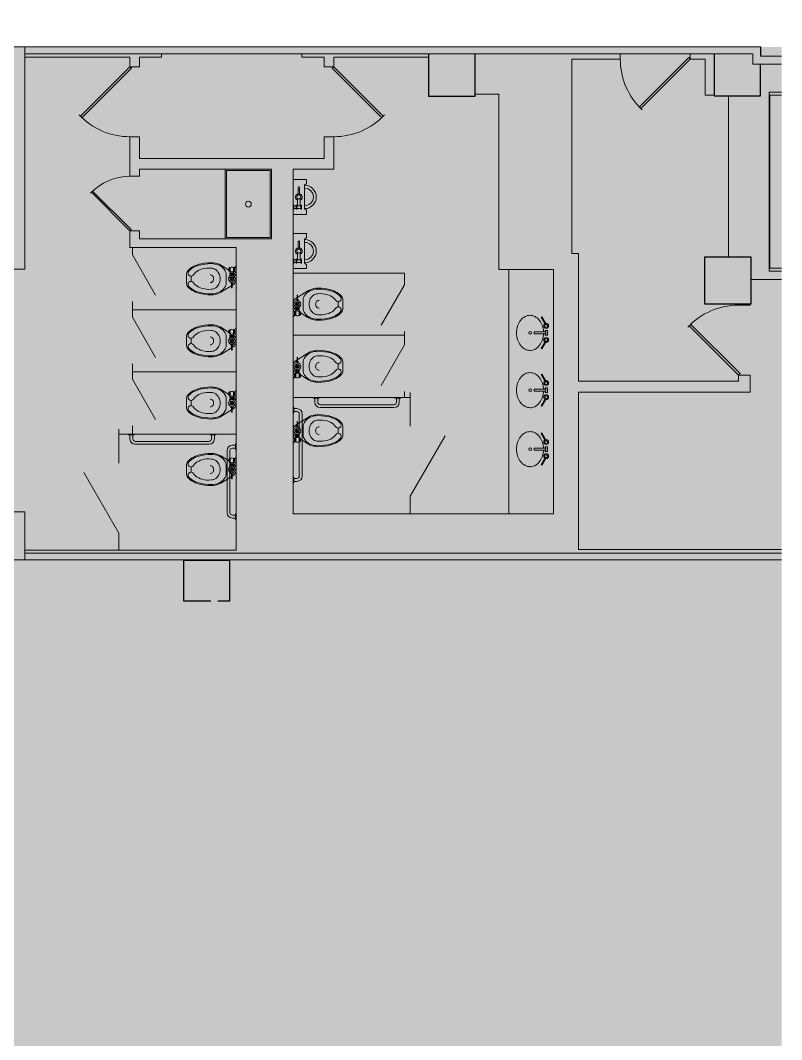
# Model space of a CAD drawing. Header units: inches. Extents: x -1427 to 2274, y -2183 to 260.
# Drawn here: x 269 to 661, y -1863 to -1338 of the extents above; entities that cross this region are included whole.
import ezdxf

# ---------------------------------------------------------------- set-up
doc = ezdxf.new("R2010")
doc.units = ezdxf.units.IN
doc.header["$MEASUREMENT"] = 0
for name, color, linetype, lineweight in [('8260 Willow Oaks_dwg', 8, 'Continuous', 9), ('8260 Willow Oaks_dwg _2_', 8, 'Continuous', 9), ('A-COLS', 52, 'Continuous', 13), ('A-DETL-GENF', 92, 'Continuous', 9), ('A-WALL', 113, 'Continuous', 13), ('A-WALL-PATT', 111, 'Continuous', 13), ('I-WALL', 2, 'Continuous', 9), ('LEVEL 07 BB', 7, 'Continuous', 9)]:
    doc.layers.add(name, color=color, linetype=linetype, lineweight=lineweight)

# ---------------------------------------------------------------- blocks, each defined once
blk = doc.blocks.new('8260 Willow Oaks_dwg_8260_7th Floor_ARCH_BB_dwg_TOILET-1PLN-2427408-07 DEMO-2472881-Reflected Ceiling Plan')
at = {"layer": 'LEVEL 07 BB'}
for p, q in [((1.12, 5.63), (0.66, 5.63)), ((1.27, 5.52), (1.27, 5)), ((3.37, 5.52), (3.37, 5)), ((3.69, 5.63), (3.49, 5.63)), ((8.77, 7.43), (7.96, 7.03)), ((9.65, 7.77), (8.81, 7.45)), ((10.68, 8.04), (9.7, 7.78)), ((11.74, 8.2), (10.73, 8.05)), ((12.79, 8.26), (11.78, 8.2)), ((14.56, 8.2), (12.83, 8.26)), ((16.3, 8.03), (14.6, 8.2)), ((18.03, 7.73), (16.33, 8.02)), ((0, 0.36), (0, -0.36)), ((1.38, 3.76), (0.63, 3.76)), ((1.12, 3.88), (0.66, 3.88)), ((1.12, 4.88), (0.75, 4.88)), ((1.12, 4.63), (0.75, 4.63)), ((1.27, 2.79), (1.14, 2.71)), ((1.27, 4.51), (1.27, 3.99)), ((1.38, 2.44), (1.38, 1.92)), ((2.25, 2.44), (2.25, 2.92)), ((3.6, 3.76), (3.11, 3.76)), ((3.11, 2.44), (3.11, 1.92)), ((3.37, 4.51), (3.37, 3.99)), ((3.86, 4.88), (3.49, 4.88)), ((3.86, 4.63), (3.49, 4.63)), ((3.69, 3.88), (3.49, 3.88)), ((23.27, 1.34), (23.27, -1.34)), ((25.69, 2), (25.69, -2)), ((2.13, -4.63), (2.13, -2.38)), ((2.36, -4.63), (2.36, -2.38)), ((8.77, -7.43), (7.96, -7.03)), ((9.65, -7.77), (8.81, -7.45)), ((10.68, -8.04), (9.7, -7.78)), ((11.74, -8.2), (10.73, -8.05)), ((12.79, -8.26), (11.78, -8.2)), ((14.56, -8.2), (12.83, -8.26)), ((16.3, -8.03), (14.6, -8.2)), ((18.03, -7.73), (16.33, -8.02))]:
    blk.add_line(p, q, dxfattribs=at)
at = {"layer": 'LEVEL 07 BB', "flags": 128}
for points in [[(0.49, 3.24), (0, 3.24), (0, 6.27), (0.49, 6.27)], [(1.38, 2.92), (1.38, 5.75), (0.63, 5.75)], [(3.6, 5.75), (3.11, 5.75), (3.11, 2.92)], [(7.9, 6.99), (7.15, 6.47), (3.84, 4.4)], [(3.23, 1.46), (3.23, 1.92), (1.27, 1.92), (1.27, 1.46)], [(13.4, -2), (13.05, -1.97), (12.73, -1.86), (12.42, -1.66), (12.16, -1.43), (11.93, -1.11), (11.78, -0.79), (11.67, -0.39), (11.64, -0.01), (11.67, 0.39), (11.78, 0.76), (11.93, 1.11), (12.16, 1.43), (12.42, 1.66), (12.73, 1.86), (13.05, 1.97), (13.4, 2)], [(7.9, -6.99), (7.15, -6.47), (1.14, -2.71)], [(2.85, -1.63), (2.85, -2.26), (1.64, -2.26), (1.64, -1.63)]]:
    blk.add_lwpolyline(points, dxfattribs=at)
for points in [[(20.83, 3.36), (20.11, 3.88), (19.27, 4.34), (18.41, 4.74), (17.48, 5.03), (16.39, 5.26), (15.24, 5.43), (14.11, 5.46), (12.82, 5.4), (12.24, 5.37), (11.67, 5.23), (11.12, 5), (10.57, 4.68), (10.08, 4.28), (9.62, 3.82), (9.22, 3.3), (8.9, 2.72), (8.64, 2.12), (8.47, 1.43), (8.32, 0.71), (8.3, -0.01), (8.32, -0.71), (8.47, -1.43), (8.64, -2.12), (8.9, -2.72), (9.22, -3.3), (9.62, -3.82), (10.08, -4.28), (10.57, -4.68), (11.12, -5), (11.67, -5.23), (12.24, -5.37), (12.82, -5.4), (14.11, -5.46), (15.24, -5.43), (16.39, -5.26), (17.48, -5.03), (18.41, -4.74), (19.27, -4.34), (20.11, -3.88), (20.83, -3.36), (21.43, -2.75), (21.98, -2.06), (22.41, -1.63), (22.96, -1.4), (23.27, -1.34), (23.56, -1.37), (23.85, -1.48), (24.14, -1.63), (24.37, -1.8), (24.57, -2.03), (24.69, -2.32), (24.77, -2.61), (24.77, -3.21), (24.54, -3.79), (23.94, -4.45), (23.25, -5.03), (22.5, -5.55), (21.72, -5.98), (20.48, -6.5), (19.24, -6.93), (17.95, -7.25), (16.25, -7.54), (14.55, -7.71), (12.82, -7.77), (11.81, -7.71), (10.8, -7.57), (9.82, -7.31), (8.99, -6.99), (8.18, -6.59), (7.43, -6.07), (6.77, -5.49), (6.22, -4.86), (5.73, -4.11), (5.44, -3.44), (5.27, -2.72), (5.19, -2), (5.19, 2), (5.27, 2.72), (5.44, 3.44), (5.73, 4.11), (6.22, 4.86), (6.77, 5.49), (7.43, 6.07), (8.18, 6.58), (8.99, 6.99), (9.82, 7.31), (10.8, 7.56), (11.81, 7.71), (12.82, 7.77), (14.55, 7.71), (16.25, 7.54), (17.95, 7.25), (19.24, 6.93), (20.48, 6.5), (21.72, 5.98), (22.5, 5.55), (23.25, 5.03), (23.94, 4.45), (24.54, 3.79), (24.77, 3.21), (24.77, 2.61), (24.69, 2.32), (24.57, 2.03), (24.37, 1.8), (24.14, 1.6), (23.85, 1.48), (23.56, 1.37), (23.27, 1.34), (22.96, 1.37), (22.41, 1.63), (21.98, 2.06), (21.43, 2.75)], [(1.27, 2.92), (1.27, 2.44), (3.23, 2.44), (3.23, 2.92)], [(3.11, 0.5), (3.11, -0.5), (2.25, -0.99), (1.38, -0.5), (1.38, 0.5), (2.25, 0.99)]]:
    blk.add_lwpolyline(points, close=True, dxfattribs=at)
at = {"layer": 'LEVEL 07 BB'}
for radius in [1.75, 1, 1, 0.342]:
    blk.add_circle((2.25, 0), radius, dxfattribs=at)
for centre, radius, start, end in [((-3.87, 4.75), 4.63, 340.9518, 19.1816), ((1.13, 5.5), 0.125, 8.121, 94.6236), ((2.25, 4.37), 1.62, 57.9207, 122.2727), ((3.49, 5.5), 0.125, 92.3462, 171.0544), ((1.74, 4.75), 2.12, 331.9954, 28.2508), ((14.84, -8.19), 16.24, 64.1556, 78.6488), ((17.89, -1.9), 9.25, 40.5133, 64.1928), ((3, 0.36), 3, 128.3918, 180), ((1.13, 5), 0.125, 264.6277, 0.3866), ((1.13, 4.5), 0.125, 4.5047, 94.9351), ((1.13, 4), 0.125, 264.9947, 356.2535), ((2.25, 5.12), 1.63, 237.5335, 302.2725), ((3.49, 5), 0.125, 179.5735, 267.2724), ((3.49, 4.5), 0.125, 92.5048, 175.033), ((3.49, 4), 0.125, 184.1317, 267.4594), ((22.46, 2), 3.24, 0.0542, 40.5871), ((3, -0.36), 3, 180, 231.6082), ((2, -2.38), 0.125, 1.3115, 95.9347), ((2.25, -4.63), 0.125, 179.869, 0.1386), ((2.5, -2.38), 0.125, 87.1853, 178.7499), ((17.89, 1.9), 9.25, 295.8096, 319.4909), ((22.46, -2), 3.24, 319.4248, 359.9615), ((14.84, 8.19), 16.24, 281.3518, 295.8458)]:
    blk.add_arc(centre, radius, start, end, dxfattribs=at)
blk = doc.blocks.new('8260 Willow Oaks_dwg_8260_7th Floor_ARCH_BB_dwg_GRAB BARS-2427409-07 DEMO-2472882-Reflected Ceiling Plan')
at = {"layer": 'LEVEL 07 BB'}
for p, q in [((-54.75, 0.125), (-54.75, -2)), ((-53.25, 0.125), (-53.25, -2)), ((-12.75, -2), (-12.75, 0.125)), ((-11.25, -2), (-11.25, 0.125)), ((-52, -3.25), (-14, -3.25)), ((-52, -4.75), (-14, -4.75)), ((-4.75, -8), (-4.75, -40)), ((-3.25, -8), (-3.25, -40)), ((-0.375, -5.25), (-2, -5.25)), ((-0.375, -6.75), (-2, -6.75)), ((-2, -41.25), (-0.375, -41.25)), ((-2, -42.75), (-0.375, -42.75))]:
    blk.add_line(p, q, dxfattribs=at)
at = {"layer": 'LEVEL 07 BB', "flags": 128}
for points in [[(-52.5, 0.5), (-55.5, 0.5), (-55.5, 0.125), (-52.5, 0.125)], [(-13.5, 0.5), (-10.5, 0.5), (-10.5, 0.125), (-13.5, 0.125)], [(0, -4.5), (0, -7.5), (-0.375, -7.5), (-0.375, -4.5)], [(0, -43.5), (0, -40.5), (-0.375, -40.5), (-0.375, -43.5)]]:
    blk.add_lwpolyline(points, close=True, dxfattribs=at)
at = {"layer": 'LEVEL 07 BB'}
for centre, radius, start, end in [((-52, -2), 2.75, 180, 270), ((-52, -2), 1.25, 180, 270), ((-14, -2), 2.75, 270, 0), ((-14, -2), 1.25, 270, 0), ((-2, -8), 2.75, 90, 180), ((-2, -8), 1.25, 90, 180), ((-2, -40), 2.75, 180, 270), ((-2, -40), 1.25, 180, 270)]:
    blk.add_arc(centre, radius, start, end, dxfattribs=at)
blk = doc.blocks.new('8260 Willow Oaks_dwg_8260_7th Floor_ARCH_BB_dwg_DR-45-2427411-07 DEMO-2472884-Reflected Ceiling Plan')
at = {"layer": 'LEVEL 07 BB', "flags": 128}
blk.add_lwpolyline([(0.707, 0.707), (0, 0), (0.021, -0.021), (0.728, 0.686)], dxfattribs=at)
at = {"layer": 'LEVEL 07 BB'}
blk.add_arc((0, 0), 1, 360, 46.5604, dxfattribs=at)
blk = doc.blocks.new('8260 Willow Oaks_dwg_8260_7th Floor_ARCH_BB_dwg_DR-45-2427410-07 DEMO-V1-Reflected Ceiling Plan')
at = {"layer": 'LEVEL 07 BB', "flags": 128}
blk.add_lwpolyline([(0.707, 0.707), (0, 0), (0.021, -0.021), (0.728, 0.686)], dxfattribs=at)
at = {"layer": 'LEVEL 07 BB'}
blk.add_arc((0, 0), 1, 360, 46.5604, dxfattribs=at)
blk = doc.blocks.new('8260 Willow Oaks_dwg_8260_7th Floor_ARCH_BB_dwg_SINK BOWL-2427413-07 DEMO-2472887-Reflected Ceiling Plan')
at = {"layer": 'LEVEL 07 BB', "flags": 128}
for points in [[(-4.26, 3.64), (-8.13, 5.73), (-8.31, 5.4), (-4.4, 3.29)], [(4.4, 3.29), (8.31, 5.4), (8.13, 5.73), (4.26, 3.64)], [(-0.48, 3.67), (-1.21, 3.67), (-1.21, 2.47), (0, 2.47), (1.21, 2.47), (1.21, 3.67), (0.47, 3.67)]]:
    blk.add_lwpolyline(points, dxfattribs=at)
blk.add_lwpolyline([(0.47, 9.43), (-0.48, 9.43), (-0.48, 3.36), (0.47, 3.36)], close=True, dxfattribs=at)
at = {"layer": 'LEVEL 07 BB'}
for centre, radius in [((0, 11.49), 0.687), ((-3.65, 3.25), 1.25), ((-3.65, 3.25), 0.752), ((3.65, 3.25), 1.25), ((3.65, 3.25), 0.752)]:
    blk.add_circle(centre, radius, dxfattribs=at)
for centre, radius, start, end in [((-1.88, 10.6), 7.38, 127.5686, 151.6985), ((-0.75, 9.12), 9.25, 107.6732, 127.5686), ((0, 6.79), 11.7, 90, 107.6732), ((0, 6.79), 11.7, 72.3268, 90), ((0.74, 9.12), 9.25, 52.4314, 72.3268), ((1.88, 10.6), 7.38, 28.3015, 52.4314), ((-4.76, 11.19), 4.29, 175.2821, 208.3015), ((-3.63, 11.54), 5.4, 151.6985, 180), ((3.63, 11.54), 5.4, 360, 28.3015), ((3.63, 11.54), 5.4, 331.6985, 0), ((-1.55, 12.91), 7.93, 208.3015, 232.4314), ((-0.75, 13.96), 9.25, 232.4314, 252.3268), ((0.74, 13.96), 9.25, 287.6732, 307.5686), ((1.88, 12.48), 7.38, 307.5686, 331.6985), ((0, 16.3), 11.7, 252.3268, 267.6739), ((0, 16.3), 11.7, 272.3316, 287.6732)]:
    blk.add_arc(centre, radius, start, end, dxfattribs=at)
blk = doc.blocks.new('8260 Willow Oaks_dwg_8260_7th Floor_ARCH_BB_dwg_WCLOSW1T-2427414-07 DEMO-2472888-Reflected Ceiling Plan')
at = {"layer": 'LEVEL 07 BB'}
for p, q in [((3.85, 0), (6.65, 0)), ((-0.98, -2.6501), (-4.9, -2.6501)), ((-4.9, -3.35), (-0.98, -3.35)), ((0.773, -2.3), (4.55, -2.3)), ((4.55, -3.7), (0.784, -3.7)), ((4.2, -0.35), (6.3, -0.35)), ((4.55, -0.35), (4.55, -1.6)), ((4.55, -1.95), (4.55, -4.05)), ((5.95, -1.6), (5.95, -0.35)), ((5.95, -4.05), (5.95, -1.95))]:
    blk.add_line(p, q, dxfattribs=at)
at = {"layer": 'LEVEL 07 BB', "flags": 128}
for points in [[(9, -7), (9, 0), (-9, 0), (-9, -7), (-7, -7), (-6, -6), (6, -6), (7, -7)], [(4.2, -1.6), (4.2, -1.95), (6.3, -1.95), (6.3, -1.6)], [(4.2, -4.05), (4.2, -4.4001), (6.3, -4.4001), (6.3, -4.05)]]:
    blk.add_lwpolyline(points, close=True, dxfattribs=at)
at = {"layer": 'LEVEL 07 BB'}
blk.add_circle((0, -3), 1.05, dxfattribs=at)
for centre, radius, start, end in [((4.215, 0.0154), 0.3657, 182.4084, 267.5916), ((6.285, 0.0154), 0.3657, 272.4084, 357.5916), ((-4.9, -3), 0.35, 90, 270), ((0, -3), 1.75, 22.85047, 168.577), ((0, -3), 1.75, 191.8763, 336.5863), ((0, -6), 6, 180, 360), ((0, -6), 4.5, 180, 360)]:
    blk.add_arc(centre, radius, start, end, dxfattribs=at)
blk = doc.blocks.new('8260 Willow Oaks_dwg_8260_7th Floor_ARCH_BB_dwg_GRAB BARS-2427415-07 DEMO-2472889-Reflected Ceiling Plan')
at = {"layer": 'LEVEL 07 BB'}
for p, q in [((-54.75, 0.125), (-54.75, -2)), ((-53.25, 0.125), (-53.25, -2)), ((-12.75, -2), (-12.75, 0.125)), ((-11.25, -2), (-11.25, 0.125)), ((-52, -3.25), (-14, -3.25)), ((-52, -4.75), (-14, -4.75)), ((-4.75, -8), (-4.75, -40)), ((-3.25, -8), (-3.25, -40)), ((-0.375, -5.25), (-2, -5.25)), ((-0.375, -6.75), (-2, -6.75)), ((-2, -41.25), (-0.375, -41.25)), ((-2, -42.75), (-0.375, -42.75))]:
    blk.add_line(p, q, dxfattribs=at)
at = {"layer": 'LEVEL 07 BB', "flags": 128}
for points in [[(-52.5, 0.5), (-55.5, 0.5), (-55.5, 0.125), (-52.5, 0.125)], [(-13.5, 0.5), (-10.5, 0.5), (-10.5, 0.125), (-13.5, 0.125)], [(0, -4.5), (0, -7.5), (-0.375, -7.5), (-0.375, -4.5)], [(0, -43.5), (0, -40.5), (-0.375, -40.5), (-0.375, -43.5)]]:
    blk.add_lwpolyline(points, close=True, dxfattribs=at)
at = {"layer": 'LEVEL 07 BB'}
for centre, radius, start, end in [((-52, -2), 2.75, 180, 270), ((-52, -2), 1.25, 180, 270), ((-14, -2), 2.75, 270, 0), ((-14, -2), 1.25, 270, 0), ((-2, -8), 2.75, 90, 180), ((-2, -8), 1.25, 90, 180), ((-2, -40), 2.75, 180, 270), ((-2, -40), 1.25, 180, 270)]:
    blk.add_arc(centre, radius, start, end, dxfattribs=at)
blk = doc.blocks.new('8260 Willow Oaks_dwg-2472863-Reflected Ceiling Plan')
at = {"layer": 'A-COLS', "lineweight": 9}
for points in [[(33545.67, 9210.56), (33546.59, 9210.56), (33546.59, 9232.45), (33522.59, 9232.45), (33522.59, 9210.56), (33545.26, 9210.56)], [(33688.71, 9103.61), (33688.71, 9127.61), (33664.71, 9127.61), (33664.71, 9103.61), (33669.59, 9103.61)]]:
    blk.add_hatch(color=7, dxfattribs=at).paths.add_polyline_path(points, flags=0)
at = {"layer": 'A-WALL', "lineweight": 9}
blk.add_hatch(color=7, dxfattribs=at).paths.add_polyline_path([(33420.26, 8950.71), (33420.26, 8971.54), (33396.26, 8971.54), (33396.26, 8950.71)], flags=0)
at = {"layer": 'A-WALL-PATT', "lineweight": 9}
for points in [[(33693.59, 9210.86), (33693.59, 9227.17), (33689.59, 9227.17), (33689.59, 9232.45), (33669.59, 9232.45), (33669.59, 9210.86), (33689.59, 9210.86)], [(33314.9, 8971.54), (33704.41, 8971.54), (33704.41, 8971.79), (33174.56, 8971.79), (33174.56, 8971.54), (33314.6, 8971.54)]]:
    blk.add_hatch(color=7, dxfattribs=at).paths.add_polyline_path(points, flags=0)
at = {"layer": 'A-COLS', "color": 10, "lineweight": 30}
blk.add_line((33546.59, 9210.56), (33546.59, 9232.45), dxfattribs=at)
at = {"layer": 'A-COLS', "color": 10, "lineweight": 30, "flags": 128}
blk.add_lwpolyline([(33522.59, 9232.45), (33522.59, 9210.56), (33546.59, 9210.56)], dxfattribs=at)
blk.add_lwpolyline([(33688.71, 9103.61), (33688.71, 9127.61), (33664.71, 9127.61), (33664.71, 9103.61)], close=True, dxfattribs=at)
at = {"layer": 'A-WALL', "color": 250, "lineweight": 20}
blk.add_line((33420.26, 8971.54), (33396.26, 8971.54), dxfattribs=at)
at = {"layer": 'A-WALL', "color": 10, "lineweight": 30, "flags": 128}
for points in [[(33669.59, 9232.45), (33669.59, 9210.86), (33693.59, 9210.86), (33693.59, 9227.17)], [(33396.26, 8971.54), (33396.26, 8950.71), (33410.44, 8950.71)], [(33413.94, 8950.71), (33420.26, 8950.71), (33420.26, 8971.54)]]:
    blk.add_lwpolyline(points, dxfattribs=at)
at = {"layer": 'LEVEL 07 BB'}
for p, q in [((33676.98, 9210.86), (33676.98, 9127.61)), ((33417.73, 9137.07), (33417.73, 9173.07)), ((33563.85, 9121.32), (33563.85, 8995.57)), ((33688.71, 9116.2), (33704.41, 9116.2)), ((33423.48, 9100.57), (33369.98, 9100.57)), ((33510.1, 9087.45), (33452.73, 9087.45)), ((33423.48, 9068.57), (33369.98, 9068.57)), ((33513.1, 9055.45), (33452.73, 9055.45)), ((33510.1, 9058.45), (33510.1, 9055.45)), ((33513.1, 9057.95), (33513.1, 9040.57)), ((33369.98, 9040.82), (33369.98, 9036.57)), ((33362.98, 9039.07), (33362.98, 9021.57)), ((33423.48, 9036.57), (33362.98, 9036.57))]:
    blk.add_line(p, q, dxfattribs=at)
at = {"layer": 'LEVEL 07 BB', "flags": 128}
for points in [[(33693.67, 9231.17), (33693.67, 9235.95), (33693.59, 9235.95)], [(33385.04, 9232.45), (33385.04, 9230.7), (33373.73, 9230.7), (33373.73, 9225.7), (33368.73, 9225.7), (33368.73, 9230.7), (33314.6, 9230.7)], [(33522.59, 9230.7), (33473.73, 9230.7), (33473.73, 9225.7), (33468.73, 9225.7), (33468.73, 9230.7), (33457.29, 9230.7), (33457.29, 9232.45)], [(33621.29, 9232.45), (33621.29, 9229.7), (33596.35, 9229.7), (33596.35, 9129.57), (33599.85, 9129.57), (33599.85, 9063.82), (33682.23, 9063.82), (33682.23, 9066.95), (33688.23, 9066.95), (33688.23, 9058.2), (33599.85, 9058.2), (33599.85, 8977.07), (33704.41, 8977.07)], [(33657.29, 9232.45), (33657.29, 9229.7), (33664.98, 9229.7), (33664.98, 9211.2), (33669.59, 9211.2)], [(33704.41, 9120.45), (33697.98, 9120.45), (33697.98, 9212.7), (33704.41, 9212.7)], [(33314.6, 8976.82), (33423.48, 8976.82), (33423.48, 9132.7), (33368.73, 9132.7), (33368.73, 9141.32), (33373.73, 9141.32), (33373.73, 9137.07), (33441.73, 9137.07), (33441.73, 9173.07), (33373.73, 9173.07), (33373.73, 9169.32), (33368.73, 9169.32), (33368.73, 9189.7), (33373.73, 9189.7), (33373.73, 9178.57), (33468.73, 9178.57), (33468.73, 9189.7), (33473.73, 9189.7), (33473.73, 9173.07), (33452.73, 9173.07), (33452.73, 8995.57), (33586.98, 8995.57), (33586.98, 9121.32), (33558.73, 9121.32), (33558.73, 9211.57), (33546.59, 9211.57)], [(33704.41, 9121.95), (33698.35, 9121.95), (33698.35, 9211.2), (33704.41, 9211.2)], [(33369.98, 9132.7), (33369.98, 9128.82), (33381.98, 9108.04)], [(33498.1, 9092.66), (33510.1, 9113.45), (33510.1, 9119.45), (33452.73, 9119.45)], [(33369.98, 9104.82), (33369.98, 9096.82), (33381.98, 9076.04)], [(33682.23, 9103.61), (33682.23, 9102.95), (33688.23, 9102.95), (33688.23, 9103.61)], [(33510.1, 9089.45), (33510.1, 9082.45), (33498.1, 9061.66)], [(33369.98, 9072.82), (33369.98, 9064.82), (33381.98, 9044.04)], [(33531.1, 9035.75), (33513.1, 9004.57), (33513.1, 8995.57)], [(33344.98, 9016.75), (33362.98, 8985.57), (33362.98, 8976.82)]]:
    blk.add_lwpolyline(points, dxfattribs=at)
blk.add_lwpolyline([(33418.48, 9172.32), (33418.48, 9137.82), (33440.98, 9137.82), (33440.98, 9172.32)], close=True, dxfattribs=at)
at = {"layer": 'LEVEL 07 BB'}
blk.add_circle((33429.73, 9155.01), 1.5, dxfattribs=at)
for p, xscale, yscale, zscale, rotation in [((33657.29, 9229.7), 35.99999999998933, 35.99999999998933, 35.99999999998933, 180), ((33473.73, 9225.7), 36.00000000000066, 36.00000000000066, 36.00000000000066, 270), ((33368.73, 9141.32), 27.99999999999769, 27.99999999999769, 27.99999999999769, 89.99999999999999), ((33682.23, 9066.95), 35.99999999998935, 35.99999999998935, 35.99999999998935, 89.99999999999999)]:
    blk.add_blockref('8260 Willow Oaks_dwg_8260_7th Floor_ARCH_BB_dwg_DR-45-2427411-07 DEMO-2472884-Reflected Ceiling Plan', p, dxfattribs=dict(xscale=xscale, yscale=yscale, zscale=zscale, rotation=rotation))
at = {"extrusion": (0, 0, -1), "xscale": 36.00000000000066, "yscale": 36.00000000000066, "zscale": -36.00000000000066, "rotation": 270}
blk.add_blockref('8260 Willow Oaks_dwg_8260_7th Floor_ARCH_BB_dwg_DR-45-2427410-07 DEMO-V1-Reflected Ceiling Plan', (-33368.73, 9225.7), dxfattribs=at)
at = {"extrusion": (0, 0, -1), "zscale": -1}
for name, p, rotation in [('8260 Willow Oaks_dwg_8260_7th Floor_ARCH_BB_dwg_WCLOSW1T-2427414-07 DEMO-2472888-Reflected Ceiling Plan', (-33452.73, 9158.7), 270), ('8260 Willow Oaks_dwg_8260_7th Floor_ARCH_BB_dwg_WCLOSW1T-2427414-07 DEMO-2472888-Reflected Ceiling Plan', (-33452.73, 9130.82), 270), ('8260 Willow Oaks_dwg_8260_7th Floor_ARCH_BB_dwg_TOILET-1PLN-2427408-07 DEMO-2472881-Reflected Ceiling Plan', (-33452.73, 9103.45), 180), ('8260 Willow Oaks_dwg_8260_7th Floor_ARCH_BB_dwg_TOILET-1PLN-2427408-07 DEMO-2472881-Reflected Ceiling Plan', (-33452.73, 9071.45), 180), ('8260 Willow Oaks_dwg_8260_7th Floor_ARCH_BB_dwg_TOILET-1PLN-2427408-07 DEMO-2472881-Reflected Ceiling Plan', (-33452.73, 9038.32), 180)]:
    blk.add_blockref(name, p, dxfattribs=dict(at, rotation=rotation))
for name, p in [('8260 Willow Oaks_dwg_8260_7th Floor_ARCH_BB_dwg_TOILET-1PLN-2427408-07 DEMO-2472881-Reflected Ceiling Plan', (-33423.48, 9116.57)), ('8260 Willow Oaks_dwg_8260_7th Floor_ARCH_BB_dwg_TOILET-1PLN-2427408-07 DEMO-2472881-Reflected Ceiling Plan', (-33423.48, 9084.57)), ('8260 Willow Oaks_dwg_8260_7th Floor_ARCH_BB_dwg_TOILET-1PLN-2427408-07 DEMO-2472881-Reflected Ceiling Plan', (-33423.48, 9052.57)), ('8260 Willow Oaks_dwg_8260_7th Floor_ARCH_BB_dwg_GRAB BARS-2427415-07 DEMO-2472889-Reflected Ceiling Plan', (-33452.73, 9054.95)), ('8260 Willow Oaks_dwg_8260_7th Floor_ARCH_BB_dwg_TOILET-1PLN-2427408-07 DEMO-2472881-Reflected Ceiling Plan', (-33423.48, 9018.32))]:
    blk.add_blockref(name, p, dxfattribs=at)
at = {"rotation": 89.99999999999999}
for p in [(33586.36, 9088.7), (33586.36, 9059.2), (33586.36, 9028.82)]:
    blk.add_blockref('8260 Willow Oaks_dwg_8260_7th Floor_ARCH_BB_dwg_SINK BOWL-2427413-07 DEMO-2472887-Reflected Ceiling Plan', p, dxfattribs=at)
blk.add_blockref('8260 Willow Oaks_dwg_8260_7th Floor_ARCH_BB_dwg_GRAB BARS-2427409-07 DEMO-2472882-Reflected Ceiling Plan', (33423.48, 9036.07))
blk = doc.blocks.new('8260 Willow Oaks_dwg_8260_7th Floor_ARCH_BB_dwg_TOILET-1PLN-2427408-07 DEMO-2439549-Reflected Ceiling Plan')
at = {"layer": 'LEVEL 07 BB', "color": 253}
for p, q in [((1.12, 5.63), (0.66, 5.63)), ((1.27, 5.52), (1.27, 5)), ((3.37, 5.52), (3.37, 5)), ((3.69, 5.63), (3.49, 5.63)), ((8.77, 7.43), (7.96, 7.03)), ((9.65, 7.77), (8.81, 7.45)), ((10.68, 8.04), (9.7, 7.78)), ((11.74, 8.2), (10.73, 8.05)), ((12.79, 8.26), (11.78, 8.2)), ((14.56, 8.2), (12.83, 8.26)), ((16.3, 8.03), (14.6, 8.2)), ((18.03, 7.73), (16.33, 8.02)), ((0, 0.36), (0, -0.36)), ((1.38, 3.76), (0.63, 3.76)), ((1.12, 3.88), (0.66, 3.88)), ((1.12, 4.88), (0.75, 4.88)), ((1.12, 4.63), (0.75, 4.63)), ((1.27, 2.79), (1.14, 2.71)), ((1.27, 4.51), (1.27, 3.99)), ((1.38, 2.44), (1.38, 1.92)), ((2.25, 2.44), (2.25, 2.92)), ((3.6, 3.76), (3.11, 3.76)), ((3.11, 2.44), (3.11, 1.92)), ((3.37, 4.51), (3.37, 3.99)), ((3.86, 4.88), (3.49, 4.88)), ((3.86, 4.63), (3.49, 4.63)), ((3.69, 3.88), (3.49, 3.88)), ((23.27, 1.34), (23.27, -1.34)), ((25.69, 2), (25.69, -2)), ((2.13, -4.63), (2.13, -2.38)), ((2.36, -4.63), (2.36, -2.38)), ((8.77, -7.43), (7.96, -7.03)), ((9.65, -7.77), (8.81, -7.45)), ((10.68, -8.04), (9.7, -7.78)), ((11.74, -8.2), (10.73, -8.05)), ((12.79, -8.26), (11.78, -8.2)), ((14.56, -8.2), (12.83, -8.26)), ((16.3, -8.03), (14.6, -8.2)), ((18.03, -7.73), (16.33, -8.02))]:
    blk.add_line(p, q, dxfattribs=at)
at = {"layer": 'LEVEL 07 BB', "color": 253, "flags": 128}
for points in [[(0.49, 3.24), (0, 3.24), (0, 6.27), (0.49, 6.27)], [(1.38, 2.92), (1.38, 5.75), (0.63, 5.75)], [(3.6, 5.75), (3.11, 5.75), (3.11, 2.92)], [(7.9, 6.99), (7.15, 6.47), (3.84, 4.4)], [(3.23, 1.46), (3.23, 1.92), (1.27, 1.92), (1.27, 1.46)], [(13.4, -2), (13.05, -1.97), (12.73, -1.86), (12.42, -1.66), (12.16, -1.43), (11.93, -1.11), (11.78, -0.79), (11.67, -0.39), (11.64, -0.01), (11.67, 0.39), (11.78, 0.76), (11.93, 1.11), (12.16, 1.43), (12.42, 1.66), (12.73, 1.86), (13.05, 1.97), (13.4, 2)], [(7.9, -6.99), (7.15, -6.47), (1.14, -2.71)], [(2.85, -1.63), (2.85, -2.26), (1.64, -2.26), (1.64, -1.63)]]:
    blk.add_lwpolyline(points, dxfattribs=at)
for points in [[(20.83, 3.36), (20.11, 3.88), (19.27, 4.34), (18.41, 4.74), (17.48, 5.03), (16.39, 5.26), (15.24, 5.43), (14.11, 5.46), (12.82, 5.4), (12.24, 5.37), (11.67, 5.23), (11.12, 5), (10.57, 4.68), (10.08, 4.28), (9.62, 3.82), (9.22, 3.3), (8.9, 2.72), (8.64, 2.12), (8.47, 1.43), (8.32, 0.71), (8.3, -0.01), (8.32, -0.71), (8.47, -1.43), (8.64, -2.12), (8.9, -2.72), (9.22, -3.3), (9.62, -3.82), (10.08, -4.28), (10.57, -4.68), (11.12, -5), (11.67, -5.23), (12.24, -5.37), (12.82, -5.4), (14.11, -5.46), (15.24, -5.43), (16.39, -5.26), (17.48, -5.03), (18.41, -4.74), (19.27, -4.34), (20.11, -3.88), (20.83, -3.36), (21.43, -2.75), (21.98, -2.06), (22.41, -1.63), (22.96, -1.4), (23.27, -1.34), (23.56, -1.37), (23.85, -1.48), (24.14, -1.63), (24.37, -1.8), (24.57, -2.03), (24.69, -2.32), (24.77, -2.61), (24.77, -3.21), (24.54, -3.79), (23.94, -4.45), (23.25, -5.03), (22.5, -5.55), (21.72, -5.98), (20.48, -6.5), (19.24, -6.93), (17.95, -7.25), (16.25, -7.54), (14.55, -7.71), (12.82, -7.77), (11.81, -7.71), (10.8, -7.57), (9.82, -7.31), (8.99, -6.99), (8.18, -6.59), (7.43, -6.07), (6.77, -5.49), (6.22, -4.86), (5.73, -4.11), (5.44, -3.44), (5.27, -2.72), (5.19, -2), (5.19, 2), (5.27, 2.72), (5.44, 3.44), (5.73, 4.11), (6.22, 4.86), (6.77, 5.49), (7.43, 6.07), (8.18, 6.58), (8.99, 6.99), (9.82, 7.31), (10.8, 7.56), (11.81, 7.71), (12.82, 7.77), (14.55, 7.71), (16.25, 7.54), (17.95, 7.25), (19.24, 6.93), (20.48, 6.5), (21.72, 5.98), (22.5, 5.55), (23.25, 5.03), (23.94, 4.45), (24.54, 3.79), (24.77, 3.21), (24.77, 2.61), (24.69, 2.32), (24.57, 2.03), (24.37, 1.8), (24.14, 1.6), (23.85, 1.48), (23.56, 1.37), (23.27, 1.34), (22.96, 1.37), (22.41, 1.63), (21.98, 2.06), (21.43, 2.75)], [(1.27, 2.92), (1.27, 2.44), (3.23, 2.44), (3.23, 2.92)], [(3.11, 0.5), (3.11, -0.5), (2.25, -0.99), (1.38, -0.5), (1.38, 0.5), (2.25, 0.99)]]:
    blk.add_lwpolyline(points, close=True, dxfattribs=at)
at = {"layer": 'LEVEL 07 BB', "color": 253}
for radius in [1.75, 1, 1, 0.342]:
    blk.add_circle((2.25, 0), radius, dxfattribs=at)
for centre, radius, start, end in [((-3.87, 4.75), 4.63, 340.9518, 19.1816), ((1.13, 5.5), 0.125, 8.121, 94.6236), ((2.25, 4.37), 1.62, 57.9207, 122.2727), ((3.49, 5.5), 0.125, 92.3462, 171.0544), ((1.74, 4.75), 2.12, 331.9954, 28.2508), ((14.84, -8.19), 16.24, 64.1556, 78.6488), ((17.89, -1.9), 9.25, 40.5133, 64.1928), ((3, 0.36), 3, 128.3918, 180), ((1.13, 5), 0.125, 264.6277, 0.3866), ((1.13, 4.5), 0.125, 4.5047, 94.9351), ((1.13, 4), 0.125, 264.9947, 356.2535), ((2.25, 5.12), 1.63, 237.5335, 302.2725), ((3.49, 5), 0.125, 179.5735, 267.2724), ((3.49, 4.5), 0.125, 92.5048, 175.033), ((3.49, 4), 0.125, 184.1317, 267.4594), ((22.46, 2), 3.24, 0.0542, 40.5871), ((3, -0.36), 3, 180, 231.6082), ((2, -2.38), 0.125, 1.3115, 95.9347), ((2.25, -4.63), 0.125, 179.869, 0.1386), ((2.5, -2.38), 0.125, 87.1853, 178.7499), ((17.89, 1.9), 9.25, 295.8096, 319.4909), ((22.46, -2), 3.24, 319.4248, 359.9615), ((14.84, 8.19), 16.24, 281.3518, 295.8458)]:
    blk.add_arc(centre, radius, start, end, dxfattribs=at)
blk = doc.blocks.new('8260 Willow Oaks_dwg_8260_7th Floor_ARCH_BB_dwg_GRAB BARS-2427409-07 DEMO-2439550-Reflected Ceiling Plan')
at = {"layer": 'LEVEL 07 BB', "color": 253}
for p, q in [((-54.75, 0.125), (-54.75, -2)), ((-53.25, 0.125), (-53.25, -2)), ((-12.75, -2), (-12.75, 0.125)), ((-11.25, -2), (-11.25, 0.125)), ((-52, -3.25), (-14, -3.25)), ((-52, -4.75), (-14, -4.75)), ((-4.75, -8), (-4.75, -40)), ((-3.25, -8), (-3.25, -40)), ((-0.375, -5.25), (-2, -5.25)), ((-0.375, -6.75), (-2, -6.75)), ((-2, -41.25), (-0.375, -41.25)), ((-2, -42.75), (-0.375, -42.75))]:
    blk.add_line(p, q, dxfattribs=at)
at = {"layer": 'LEVEL 07 BB', "color": 253, "flags": 128}
for points in [[(-52.5, 0.5), (-55.5, 0.5), (-55.5, 0.125), (-52.5, 0.125)], [(-13.5, 0.5), (-10.5, 0.5), (-10.5, 0.125), (-13.5, 0.125)], [(0, -4.5), (0, -7.5), (-0.375, -7.5), (-0.375, -4.5)], [(0, -43.5), (0, -40.5), (-0.375, -40.5), (-0.375, -43.5)]]:
    blk.add_lwpolyline(points, close=True, dxfattribs=at)
at = {"layer": 'LEVEL 07 BB', "color": 253}
for centre, radius, start, end in [((-52, -2), 2.75, 180, 270), ((-52, -2), 1.25, 180, 270), ((-14, -2), 2.75, 270, 0), ((-14, -2), 1.25, 270, 0), ((-2, -8), 2.75, 90, 180), ((-2, -8), 1.25, 90, 180), ((-2, -40), 2.75, 180, 270), ((-2, -40), 1.25, 180, 270)]:
    blk.add_arc(centre, radius, start, end, dxfattribs=at)
blk = doc.blocks.new('8260 Willow Oaks_dwg_8260_7th Floor_ARCH_BB_dwg_DR-45-2427411-07 DEMO-2439552-Reflected Ceiling Plan')
at = {"layer": 'LEVEL 07 BB', "color": 253, "flags": 128}
blk.add_lwpolyline([(0.707, 0.707), (0, 0), (0.021, -0.021), (0.728, 0.686)], dxfattribs=at)
at = {"layer": 'LEVEL 07 BB', "color": 253}
blk.add_arc((0, 0), 1, 360, 46.5604, dxfattribs=at)
blk = doc.blocks.new('8260 Willow Oaks_dwg_8260_7th Floor_ARCH_BB_dwg_DR-45-2427410-07 DEMO-V2-Reflected Ceiling Plan')
at = {"layer": 'LEVEL 07 BB', "color": 253, "flags": 128}
blk.add_lwpolyline([(0.707, 0.707), (0, 0), (0.021, -0.021), (0.728, 0.686)], dxfattribs=at)
at = {"layer": 'LEVEL 07 BB', "color": 253}
blk.add_arc((0, 0), 1, 360, 46.5604, dxfattribs=at)
blk = doc.blocks.new('8260 Willow Oaks_dwg_8260_7th Floor_ARCH_BB_dwg_SINK BOWL-2427413-07 DEMO-2439555-Reflected Ceiling Plan')
at = {"layer": 'LEVEL 07 BB', "color": 253, "flags": 128}
for points in [[(-4.26, 3.64), (-8.13, 5.73), (-8.31, 5.4), (-4.4, 3.29)], [(4.4, 3.29), (8.31, 5.4), (8.13, 5.73), (4.26, 3.64)], [(-0.48, 3.67), (-1.21, 3.67), (-1.21, 2.47), (0, 2.47), (1.21, 2.47), (1.21, 3.67), (0.47, 3.67)]]:
    blk.add_lwpolyline(points, dxfattribs=at)
blk.add_lwpolyline([(0.47, 9.43), (-0.48, 9.43), (-0.48, 3.36), (0.47, 3.36)], close=True, dxfattribs=at)
at = {"layer": 'LEVEL 07 BB', "color": 253}
for centre, radius in [((0, 11.49), 0.687), ((-3.65, 3.25), 1.25), ((-3.65, 3.25), 0.752), ((3.65, 3.25), 1.25), ((3.65, 3.25), 0.752)]:
    blk.add_circle(centre, radius, dxfattribs=at)
for centre, radius, start, end in [((-1.88, 10.6), 7.38, 127.5686, 151.6985), ((-0.75, 9.12), 9.25, 107.6732, 127.5686), ((0, 6.79), 11.7, 90, 107.6732), ((0, 6.79), 11.7, 72.3268, 90), ((0.74, 9.12), 9.25, 52.4314, 72.3268), ((1.88, 10.6), 7.38, 28.3015, 52.4314), ((-4.76, 11.19), 4.29, 175.2821, 208.3015), ((-3.63, 11.54), 5.4, 151.6985, 180), ((3.63, 11.54), 5.4, 360, 28.3015), ((3.63, 11.54), 5.4, 331.6985, 0), ((-1.55, 12.91), 7.93, 208.3015, 232.4314), ((-0.75, 13.96), 9.25, 232.4314, 252.3268), ((0.74, 13.96), 9.25, 287.6732, 307.5686), ((1.88, 12.48), 7.38, 307.5686, 331.6985), ((0, 16.3), 11.7, 252.3268, 267.6739), ((0, 16.3), 11.7, 272.3316, 287.6732)]:
    blk.add_arc(centre, radius, start, end, dxfattribs=at)
blk = doc.blocks.new('8260 Willow Oaks_dwg_8260_7th Floor_ARCH_BB_dwg_WCLOSW1T-2427414-07 DEMO-2439556-Reflected Ceiling Plan')
at = {"layer": 'LEVEL 07 BB', "color": 253}
for p, q in [((3.85, 0), (6.65, 0)), ((-0.98, -2.6501), (-4.9, -2.6501)), ((-4.9, -3.35), (-0.98, -3.35)), ((0.773, -2.3), (4.55, -2.3)), ((4.55, -3.7), (0.784, -3.7)), ((4.2, -0.35), (6.3, -0.35)), ((4.55, -0.35), (4.55, -1.6)), ((4.55, -1.95), (4.55, -4.05)), ((5.95, -1.6), (5.95, -0.35)), ((5.95, -4.05), (5.95, -1.95))]:
    blk.add_line(p, q, dxfattribs=at)
at = {"layer": 'LEVEL 07 BB', "color": 253, "flags": 128}
for points in [[(9, -7), (9, 0), (-9, 0), (-9, -7), (-7, -7), (-6, -6), (6, -6), (7, -7)], [(4.2, -1.6), (4.2, -1.95), (6.3, -1.95), (6.3, -1.6)], [(4.2, -4.05), (4.2, -4.4001), (6.3, -4.4001), (6.3, -4.05)]]:
    blk.add_lwpolyline(points, close=True, dxfattribs=at)
at = {"layer": 'LEVEL 07 BB', "color": 253}
blk.add_circle((0, -3), 1.05, dxfattribs=at)
for centre, radius, start, end in [((4.215, 0.0154), 0.3657, 182.4084, 267.5916), ((6.285, 0.0154), 0.3657, 272.4084, 357.5916), ((-4.9, -3), 0.35, 90, 270), ((0, -3), 1.75, 22.85047, 168.577), ((0, -3), 1.75, 191.8763, 336.5863), ((0, -6), 6, 180, 360), ((0, -6), 4.5, 180, 360)]:
    blk.add_arc(centre, radius, start, end, dxfattribs=at)
blk = doc.blocks.new('8260 Willow Oaks_dwg_8260_7th Floor_ARCH_BB_dwg_GRAB BARS-2427415-07 DEMO-2439557-Reflected Ceiling Plan')
at = {"layer": 'LEVEL 07 BB', "color": 253}
for p, q in [((-54.75, 0.125), (-54.75, -2)), ((-53.25, 0.125), (-53.25, -2)), ((-12.75, -2), (-12.75, 0.125)), ((-11.25, -2), (-11.25, 0.125)), ((-52, -3.25), (-14, -3.25)), ((-52, -4.75), (-14, -4.75)), ((-4.75, -8), (-4.75, -40)), ((-3.25, -8), (-3.25, -40)), ((-0.375, -5.25), (-2, -5.25)), ((-0.375, -6.75), (-2, -6.75)), ((-2, -41.25), (-0.375, -41.25)), ((-2, -42.75), (-0.375, -42.75))]:
    blk.add_line(p, q, dxfattribs=at)
at = {"layer": 'LEVEL 07 BB', "color": 253, "flags": 128}
for points in [[(-52.5, 0.5), (-55.5, 0.5), (-55.5, 0.125), (-52.5, 0.125)], [(-13.5, 0.5), (-10.5, 0.5), (-10.5, 0.125), (-13.5, 0.125)], [(0, -4.5), (0, -7.5), (-0.375, -7.5), (-0.375, -4.5)], [(0, -43.5), (0, -40.5), (-0.375, -40.5), (-0.375, -43.5)]]:
    blk.add_lwpolyline(points, close=True, dxfattribs=at)
at = {"layer": 'LEVEL 07 BB', "color": 253}
for centre, radius, start, end in [((-52, -2), 2.75, 180, 270), ((-52, -2), 1.25, 180, 270), ((-14, -2), 2.75, 270, 0), ((-14, -2), 1.25, 270, 0), ((-2, -8), 2.75, 90, 180), ((-2, -8), 1.25, 90, 180), ((-2, -40), 2.75, 180, 270), ((-2, -40), 1.25, 180, 270)]:
    blk.add_arc(centre, radius, start, end, dxfattribs=at)
blk = doc.blocks.new('8260 Willow Oaks_dwg _2_-2439531-Reflected Ceiling Plan')
at = {"layer": 'A-COLS', "color": 133, "lineweight": 30}
blk.add_line((33546.59, 9210.56), (33546.59, 9232.45), dxfattribs=at)
at = {"layer": 'A-COLS', "color": 133, "lineweight": 30, "flags": 128}
blk.add_lwpolyline([(33522.59, 9232.45), (33522.59, 9210.56), (33546.59, 9210.56)], dxfattribs=at)
blk.add_lwpolyline([(33688.71, 9103.61), (33688.71, 9127.61), (33664.71, 9127.61), (33664.71, 9103.61)], close=True, dxfattribs=at)
at = {"layer": 'A-WALL', "color": 53, "lineweight": 20}
blk.add_line((33420.26, 8971.54), (33396.26, 8971.54), dxfattribs=at)
at = {"layer": 'A-WALL', "color": 133, "lineweight": 30, "flags": 128}
for points in [[(33669.59, 9232.45), (33669.59, 9210.86), (33693.59, 9210.86), (33693.59, 9227.17)], [(33396.26, 8971.54), (33396.26, 8950.71), (33410.44, 8950.71)], [(33413.94, 8950.71), (33420.26, 8950.71), (33420.26, 8971.54)]]:
    blk.add_lwpolyline(points, dxfattribs=at)
at = {"layer": 'LEVEL 07 BB', "color": 253}
for p, q in [((33676.98, 9210.86), (33676.98, 9127.61)), ((33417.73, 9137.07), (33417.73, 9173.07)), ((33563.85, 9121.32), (33563.85, 8995.57)), ((33688.71, 9116.2), (33704.41, 9116.2)), ((33423.48, 9100.57), (33369.98, 9100.57)), ((33510.1, 9087.45), (33452.73, 9087.45)), ((33423.48, 9068.57), (33369.98, 9068.57)), ((33513.1, 9055.45), (33452.73, 9055.45)), ((33510.1, 9058.45), (33510.1, 9055.45)), ((33513.1, 9057.95), (33513.1, 9040.57)), ((33369.98, 9040.82), (33369.98, 9036.57)), ((33362.98, 9039.07), (33362.98, 9021.57)), ((33423.48, 9036.57), (33362.98, 9036.57))]:
    blk.add_line(p, q, dxfattribs=at)
at = {"layer": 'LEVEL 07 BB', "color": 253, "flags": 128}
for points in [[(33693.67, 9231.17), (33693.67, 9235.95), (33693.59, 9235.95)], [(33385.04, 9232.45), (33385.04, 9230.7), (33373.73, 9230.7), (33373.73, 9225.7), (33368.73, 9225.7), (33368.73, 9230.7), (33314.6, 9230.7)], [(33522.59, 9230.7), (33473.73, 9230.7), (33473.73, 9225.7), (33468.73, 9225.7), (33468.73, 9230.7), (33457.29, 9230.7), (33457.29, 9232.45)], [(33621.29, 9232.45), (33621.29, 9229.7), (33596.35, 9229.7), (33596.35, 9129.57), (33599.85, 9129.57), (33599.85, 9063.82), (33682.23, 9063.82), (33682.23, 9066.95), (33688.23, 9066.95), (33688.23, 9058.2), (33599.85, 9058.2), (33599.85, 8977.07), (33704.41, 8977.07)], [(33657.29, 9232.45), (33657.29, 9229.7), (33664.98, 9229.7), (33664.98, 9211.2), (33669.59, 9211.2)], [(33704.41, 9120.45), (33697.98, 9120.45), (33697.98, 9212.7), (33704.41, 9212.7)], [(33314.6, 8976.82), (33423.48, 8976.82), (33423.48, 9132.7), (33368.73, 9132.7), (33368.73, 9141.32), (33373.73, 9141.32), (33373.73, 9137.07), (33441.73, 9137.07), (33441.73, 9173.07), (33373.73, 9173.07), (33373.73, 9169.32), (33368.73, 9169.32), (33368.73, 9189.7), (33373.73, 9189.7), (33373.73, 9178.57), (33468.73, 9178.57), (33468.73, 9189.7), (33473.73, 9189.7), (33473.73, 9173.07), (33452.73, 9173.07), (33452.73, 8995.57), (33586.98, 8995.57), (33586.98, 9121.32), (33558.73, 9121.32), (33558.73, 9211.57), (33546.59, 9211.57)], [(33704.41, 9121.95), (33698.35, 9121.95), (33698.35, 9211.2), (33704.41, 9211.2)], [(33369.98, 9132.7), (33369.98, 9128.82), (33381.98, 9108.04)], [(33498.1, 9092.66), (33510.1, 9113.45), (33510.1, 9119.45), (33452.73, 9119.45)], [(33369.98, 9104.82), (33369.98, 9096.82), (33381.98, 9076.04)], [(33682.23, 9103.61), (33682.23, 9102.95), (33688.23, 9102.95), (33688.23, 9103.61)], [(33510.1, 9089.45), (33510.1, 9082.45), (33498.1, 9061.66)], [(33369.98, 9072.82), (33369.98, 9064.82), (33381.98, 9044.04)], [(33531.1, 9035.75), (33513.1, 9004.57), (33513.1, 8995.57)], [(33344.98, 9016.75), (33362.98, 8985.57), (33362.98, 8976.82)]]:
    blk.add_lwpolyline(points, dxfattribs=at)
blk.add_lwpolyline([(33418.48, 9172.32), (33418.48, 9137.82), (33440.98, 9137.82), (33440.98, 9172.32)], close=True, dxfattribs=at)
at = {"layer": 'LEVEL 07 BB', "color": 253}
blk.add_circle((33429.73, 9155.01), 1.5, dxfattribs=at)
for p, xscale, yscale, zscale, rotation in [((33657.29, 9229.7), 35.99999999998933, 35.99999999998933, 35.99999999998933, 180), ((33473.73, 9225.7), 36.00000000000066, 36.00000000000066, 36.00000000000066, 270), ((33368.73, 9141.32), 27.99999999999769, 27.99999999999769, 27.99999999999769, 89.99999999999999), ((33682.23, 9066.95), 35.99999999998935, 35.99999999998935, 35.99999999998935, 89.99999999999999)]:
    blk.add_blockref('8260 Willow Oaks_dwg_8260_7th Floor_ARCH_BB_dwg_DR-45-2427411-07 DEMO-2439552-Reflected Ceiling Plan', p, dxfattribs=dict(xscale=xscale, yscale=yscale, zscale=zscale, rotation=rotation))
at = {"extrusion": (0, 0, -1), "xscale": 36.00000000000066, "yscale": 36.00000000000066, "zscale": -36.00000000000066, "rotation": 270}
blk.add_blockref('8260 Willow Oaks_dwg_8260_7th Floor_ARCH_BB_dwg_DR-45-2427410-07 DEMO-V2-Reflected Ceiling Plan', (-33368.73, 9225.7), dxfattribs=at)
at = {"extrusion": (0, 0, -1), "zscale": -1}
for name, p, rotation in [('8260 Willow Oaks_dwg_8260_7th Floor_ARCH_BB_dwg_WCLOSW1T-2427414-07 DEMO-2439556-Reflected Ceiling Plan', (-33452.73, 9158.7), 270), ('8260 Willow Oaks_dwg_8260_7th Floor_ARCH_BB_dwg_WCLOSW1T-2427414-07 DEMO-2439556-Reflected Ceiling Plan', (-33452.73, 9130.82), 270), ('8260 Willow Oaks_dwg_8260_7th Floor_ARCH_BB_dwg_TOILET-1PLN-2427408-07 DEMO-2439549-Reflected Ceiling Plan', (-33452.73, 9103.45), 180), ('8260 Willow Oaks_dwg_8260_7th Floor_ARCH_BB_dwg_TOILET-1PLN-2427408-07 DEMO-2439549-Reflected Ceiling Plan', (-33452.73, 9071.45), 180), ('8260 Willow Oaks_dwg_8260_7th Floor_ARCH_BB_dwg_TOILET-1PLN-2427408-07 DEMO-2439549-Reflected Ceiling Plan', (-33452.73, 9038.32), 180)]:
    blk.add_blockref(name, p, dxfattribs=dict(at, rotation=rotation))
for name, p in [('8260 Willow Oaks_dwg_8260_7th Floor_ARCH_BB_dwg_TOILET-1PLN-2427408-07 DEMO-2439549-Reflected Ceiling Plan', (-33423.48, 9116.57)), ('8260 Willow Oaks_dwg_8260_7th Floor_ARCH_BB_dwg_TOILET-1PLN-2427408-07 DEMO-2439549-Reflected Ceiling Plan', (-33423.48, 9084.57)), ('8260 Willow Oaks_dwg_8260_7th Floor_ARCH_BB_dwg_TOILET-1PLN-2427408-07 DEMO-2439549-Reflected Ceiling Plan', (-33423.48, 9052.57)), ('8260 Willow Oaks_dwg_8260_7th Floor_ARCH_BB_dwg_GRAB BARS-2427415-07 DEMO-2439557-Reflected Ceiling Plan', (-33452.73, 9054.95)), ('8260 Willow Oaks_dwg_8260_7th Floor_ARCH_BB_dwg_TOILET-1PLN-2427408-07 DEMO-2439549-Reflected Ceiling Plan', (-33423.48, 9018.32))]:
    blk.add_blockref(name, p, dxfattribs=at)
at = {"rotation": 89.99999999999999}
for p in [(33586.36, 9088.7), (33586.36, 9059.2), (33586.36, 9028.82)]:
    blk.add_blockref('8260 Willow Oaks_dwg_8260_7th Floor_ARCH_BB_dwg_SINK BOWL-2427413-07 DEMO-2439555-Reflected Ceiling Plan', p, dxfattribs=at)
blk.add_blockref('8260 Willow Oaks_dwg_8260_7th Floor_ARCH_BB_dwg_GRAB BARS-2427409-07 DEMO-2439550-Reflected Ceiling Plan', (33423.48, 9036.07))
blk = doc.blocks.new('Walls 2 - Walls 1-2578234-Reflected Ceiling Plan')
at = {"layer": 'A-WALL'}
h = blk.add_hatch(color=8, dxfattribs=at)
h.paths.add_polyline_path([(127.65, -1616.28), (271.41, -1616.28), (271.41, -1591.63), (242.28, -1591.63), (242.28, -1466.5), (271.41, -1466.5), (271.41, -1352.13), (127.14, -1352.13), (127.14, -1410.13), (137.14, -1410.13), (137.14, -1381.17), (214.64, -1381.17), (214.64, -1583.92), (137.14, -1583.92), (137.14, -1558.28), (127.14, -1558.28), (127.14, -1616.28)], flags=0)
h.paths.add_polyline_path([(131.37, -1514.28), (137.14, -1514.28), (137.14, -1454.13), (127.14, -1454.13), (127.14, -1514.28), (127.65, -1514.28)], flags=0)
at = {"layer": 'A-WALL', "color": 250, "lineweight": 20}
for p, q in [((127.14, -1410.13), (127.14, -1352.13)), ((127.14, -1352.13), (271.41, -1352.13)), ((271.41, -1352.13), (271.41, -1466.5)), ((214.64, -1381.17), (137.14, -1381.17)), ((137.14, -1381.17), (137.14, -1410.13)), ((214.64, -1583.92), (214.64, -1381.17)), ((137.14, -1410.13), (127.14, -1410.13)), ((127.14, -1514.28), (127.14, -1454.13)), ((127.14, -1454.13), (137.14, -1454.13)), ((137.14, -1454.13), (137.14, -1514.28)), ((271.41, -1466.5), (242.28, -1466.5)), ((242.28, -1466.5), (242.28, -1591.63)), ((137.14, -1514.28), (127.14, -1514.28)), ((127.14, -1616.28), (127.14, -1558.28)), ((127.14, -1558.28), (137.14, -1558.28)), ((137.14, -1558.28), (137.14, -1583.92)), ((137.14, -1583.92), (214.64, -1583.92)), ((242.28, -1591.63), (271.41, -1591.63)), ((271.41, -1591.63), (271.41, -1616.28)), ((271.41, -1616.28), (127.14, -1616.28))]:
    blk.add_line(p, q, dxfattribs=at)
at = {"layer": 'A-WALL'}
for p, q in [((127.14, -1410.13), (127.14, -1454.13)), ((137.14, -1454.13), (137.14, -1410.13)), ((127.14, -1514.28), (127.14, -1558.28)), ((137.14, -1558.28), (137.14, -1514.28))]:
    blk.add_line(p, q, dxfattribs=at)

msp = doc.modelspace()

# ---------------------------------------------------------------- hatches: boundary and pattern name
at = {"layer": 'A-DETL-GENF'}
h = msp.add_hatch(color=9, dxfattribs=at)
h.paths.add_polyline_path([(394.43, -2183.28), (456.38, -2183.28), (492.08, -2147.59), (497.78, -2153.29), (661.21, -2153.29), (661.21, -1616.53), (377.06, -1616.53), (377.06, -1637.37), (353.06, -1637.37), (353.06, -1616.53), (220.65, -1616.53), (220.65, -2113.67), (255.5, -2113.67), (255.5, -2137.69), (249.67, -2143.52), (246.82, -2140.67), (241.01, -2140.67), (241.03, -2142.65), (281.66, -2183.28)], flags=0)
h.paths.add_polyline_path([(502.12, -2142.74), (478.12, -2142.74), (478.12, -2118.74), (502.12, -2118.74), (502.12, -2133.42)], flags=0)
h.paths.add_polyline_path([(-459.11, -1292.13), (661.21, -1292.13), (661.21, -814.79), (-650.51, -814.79), (-650.51, -1292.13)], flags=0)
h.paths.add_polyline_path([(480.93, -854.62), (478.48, -854.62), (478.48, -854.48), (481.06, -854.48), (481.06, -830.73), (502.06, -830.73), (502.06, -830.62), (502.48, -830.62), (502.48, -854.62), (481.06, -854.62)], flags=0)
h.paths.add_polyline_path([(-603.98, -853.79), (-607.26, -853.79), (-607.26, -820.29), (-577.38, -820.29), (-577.38, -853.79), (-580.51, -853.79)], flags=0)
h.paths.add_polyline_path([(224.48, -849.92), (224.48, -826.5), (245.34, -826.5), (245.34, -849.92)], flags=0)
h.paths.add_polyline_path([(-87.41, -845.19), (-110.41, -845.19), (-110.41, -821.69), (-111.33, -821.69), (-111.33, -821.37), (-87.33, -821.37), (-87.33, -821.69), (-87.41, -821.69)], flags=0)
h.paths.add_polyline_path([(-362.15, -844.44), (-362.15, -821.37), (-340.37, -821.37), (-340.37, -844.44)], flags=0)
h = msp.add_hatch(color=9, dxfattribs=at)
h.paths.add_polyline_path([(127.14, -1616.53), (131.37, -1616.53), (131.37, -1616.28), (127.14, -1616.28)], flags=0)
h.paths.add_polyline_path([(394.43, -1612.78), (661.21, -1612.78), (661.21, -1360.91), (650.39, -1360.91), (650.39, -1377.21), (626.39, -1377.21), (626.39, -1355.63), (503.39, -1355.63), (503.39, -1377.51), (479.39, -1377.51), (479.39, -1355.63), (271.41, -1355.63), (271.41, -1466.5), (242.28, -1466.5), (242.28, -1591.63), (271.41, -1591.63), (271.41, -1612.78), (377.06, -1612.78)], flags=0)
h.paths.add_polyline_path([(-455.48, -1612.53), (-362.87, -1612.53), (-362.87, -1593.37), (-338.87, -1593.37), (-338.87, -1612.53), (-140.97, -1612.53), (-140.97, -1524.88), (-97.34, -1524.88), (-97.34, -1376.5), (-111.59, -1376.5), (-111.59, -1355.63), (-270.48, -1355.63), (-270.48, -1360.66), (-347.98, -1360.66), (-347.98, -1355.63), (-455.48, -1355.63), (-455.48, -1514.23)], flags=0)
h.paths.add_polyline_path([(137.14, -1583.92), (214.64, -1583.92), (214.64, -1381.17), (137.14, -1381.17), (137.14, -1410.13), (127.14, -1410.13), (127.14, -1454.13), (137.14, -1454.13), (137.14, -1514.28), (127.14, -1514.28), (127.14, -1558.28), (137.14, -1558.28), (137.14, -1562.29)], flags=0)
h.paths.add_polyline_path([(-2.11, -1583.92), (-2.11, -1558.28), (7.89, -1558.28), (7.89, -1514.28), (-2.11, -1514.28), (-2.11, -1454.13), (7.89, -1454.13), (7.89, -1410.13), (-2.11, -1410.13), (-2.11, -1381.17), (-79.61, -1381.17), (-79.61, -1583.92), (-5.75, -1583.92)], flags=0)
h.paths.add_polyline_path([(-458.86, -1582.05), (-458.86, -1476.59), (-458.98, -1476.59), (-458.98, -1355.63), (-455.61, -1355.63), (-455.61, -1352.13), (-459.11, -1352.13), (-459.11, -1582.05), (-458.98, -1582.05)], flags=0)
h.paths.add_polyline_path([(621.52, -1484.46), (621.52, -1460.46), (645.52, -1460.46), (645.52, -1484.46), (626.39, -1484.46)], flags=0)
h.paths.add_polyline_path([(-225.31, -1484.37), (-233.23, -1484.37), (-233.23, -1460.37), (-209.23, -1460.37), (-209.23, -1484.37)], flags=0)
h.paths.add_polyline_path([(-322.52, -1445.55), (-325.77, -1445), (-322.52, -1444.46)], flags=0)
h.paths.add_polyline_path([(-348.26, -1445.55), (-348.26, -1444.46), (-345.01, -1445), (-347.98, -1445.5)], flags=0)
h.paths.add_polyline_path([(-286.29, -1397.05), (-286.29, -1395.96), (-283.04, -1396.5)], flags=0)
h.paths.add_polyline_path([(-344.48, -1357.16), (-273.98, -1357.16), (-273.98, -1355.63), (-344.48, -1355.63)], flags=0)
h.paths.add_polyline_path([(650.39, -1356.91), (661.21, -1356.91), (661.21, -1352.13), (650.39, -1352.13), (650.39, -1355.63)], flags=0)
at = {"layer": 'A-WALL-PATT'}
for points in [[(481.06, -1355.63), (646.39, -1355.63), (646.39, -1352.13), (271.41, -1352.13), (271.41, -1355.63), (479.39, -1355.63)], [(650.39, -1360.91), (650.39, -1352.13), (646.39, -1352.13), (646.39, -1360.91)], [(661.21, -1360.91), (661.21, -1356.91), (650.39, -1356.91), (650.39, -1360.91)], [(661.21, -1616.28), (661.21, -1612.78), (271.41, -1612.78), (271.41, -1616.28), (394.43, -1616.28)]]:
    msp.add_hatch(color=8, dxfattribs=at).paths.add_polyline_path(points, flags=0)

# ---------------------------------------------------------------- linework, layer by layer
at = {"layer": 'A-WALL', "color": 250, "lineweight": 20}
for p, q in [((646.39, -1352.13), (650.39, -1352.13)), ((650.39, -1352.13), (650.39, -1356.91)), ((646.39, -1360.91), (646.39, -1355.63)), ((650.39, -1356.91), (661.21, -1356.91)), ((661.21, -1360.91), (646.39, -1360.91))]:
    msp.add_line(p, q, dxfattribs=at)
at = {"layer": 'I-WALL', "color": 250, "lineweight": 20}
for p, q in [((271.41, -1352.13), (646.39, -1352.13)), ((271.41, -1355.63), (271.41, -1352.13)), ((646.39, -1355.63), (271.41, -1355.63)), ((271.41, -1616.28), (271.41, -1612.78)), ((271.41, -1612.78), (661.21, -1612.78)), ((661.21, -1616.28), (271.41, -1616.28))]:
    msp.add_line(p, q, dxfattribs=at)

# ---------------------------------------------------------------- block references
at = {"layer": '8260 Willow Oaks_dwg', "color": 7}
msp.add_blockref('8260 Willow Oaks_dwg-2472863-Reflected Ceiling Plan', (-33043.2, -10588.08), dxfattribs=at)
at = {"layer": '8260 Willow Oaks_dwg _2_', "color": 253}
msp.add_blockref('8260 Willow Oaks_dwg _2_-2439531-Reflected Ceiling Plan', (-33043.2, -10588.08), dxfattribs=at)
at = {"layer": 'A-WALL'}
msp.add_blockref('Walls 2 - Walls 1-2578234-Reflected Ceiling Plan', (0, 0), dxfattribs=at)

doc.saveas('drawing.dxf')
